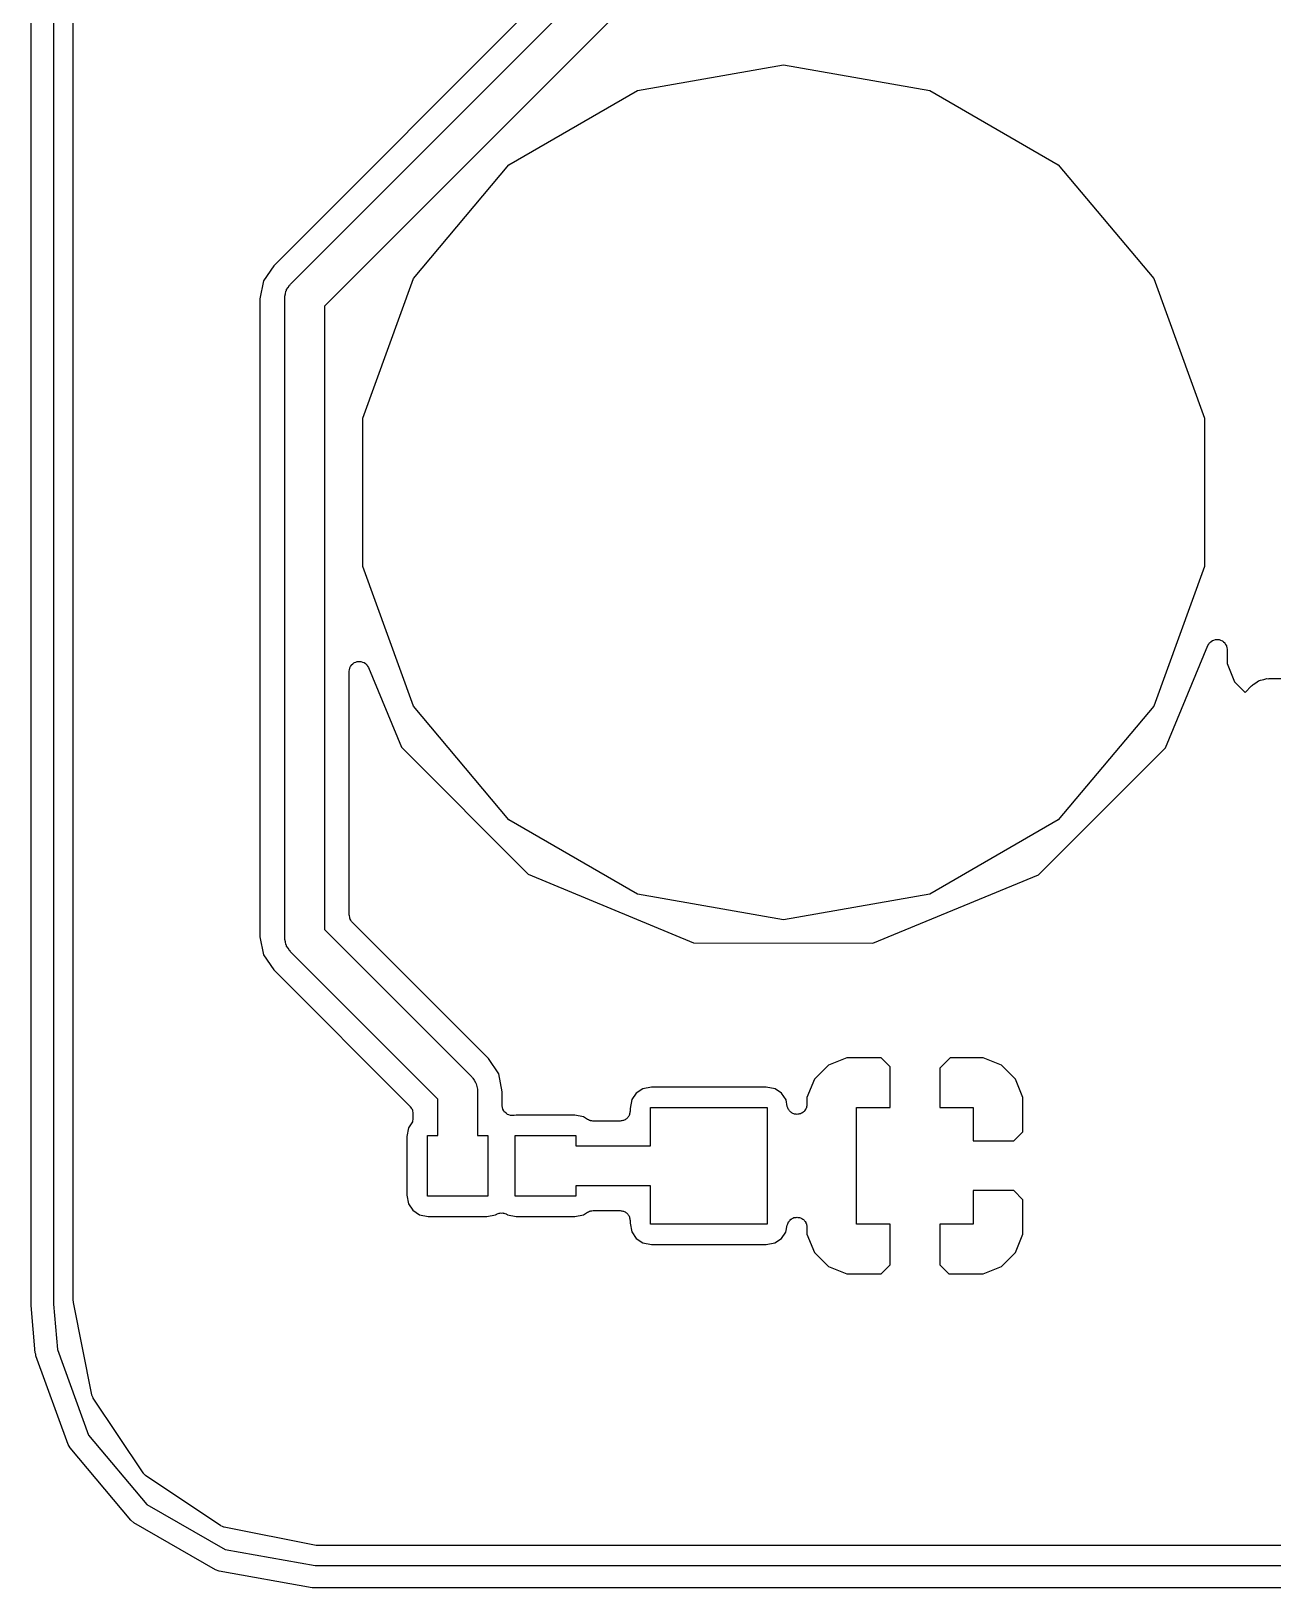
# Model space of a CAD drawing. Extents: x 51 to 137, y -158 to -25.
# Drawn here: x 50.69 to 63.39, y -122.82 to -106.9 of the extents above; entities that cross this region are included whole.
import ezdxf

# ---------------------------------------------------------------- set-up
doc = ezdxf.new("R2010")
doc.units = 0
doc.header["$MEASUREMENT"] = 0
doc.layers.add('BLACK', color=7, linetype='CONTINUOUS')

msp = doc.modelspace()

# ---------------------------------------------------------------- linework, layer by layer
at = {"layer": 'Black'}
for p, q in [((50.6857, -119.921), (50.6857, -28.1813)), ((50.9143, -28.1913), (50.9143, -119.916)), ((51.1175, -119.88), (51.1175, -98.8423)), ((53.3401, -109.483), (61.5935, -101.229)), ((62.1683, -101.229), (53.687, -109.71)), ((60.7999, -101.664), (53.1676, -109.296)), ((56.8888, -107.504), (58.3844, -107.24)), ((58.3844, -107.24), (59.88, -107.504)), ((55.5737, -108.263), (56.8888, -107.504)), ((59.88, -107.504), (61.1951, -108.263)), ((54.5975, -109.427), (55.5737, -108.263)), ((61.1951, -108.263), (62.1713, -109.427)), ((53.1676, -109.296), (53.0632, -109.452)), ((53.0632, -109.452), (53.0266, -109.636)), ((53.2996, -109.54), (53.3149, -109.519)), ((53.3149, -109.519), (53.3281, -109.496)), ((53.3281, -109.496), (53.335, -109.49)), ((53.335, -109.49), (53.3401, -109.483)), ((54.0781, -110.854), (54.5975, -109.427)), ((62.1713, -109.427), (62.6907, -110.854)), ((53.0266, -109.636), (53.0266, -116.158)), ((53.2806, -109.626), (53.2822, -109.617)), ((53.2806, -116.168), (53.2806, -109.626)), ((53.2814, -109.609), (53.2882, -109.583)), ((53.2822, -109.617), (53.2814, -109.609)), ((53.2882, -109.583), (53.2929, -109.557)), ((53.2929, -109.557), (53.2973, -109.549)), ((53.2973, -109.549), (53.2996, -109.54)), ((53.687, -109.71), (53.687, -116.084)), ((54.0781, -112.372), (54.0781, -110.854)), ((62.6907, -110.854), (62.6907, -112.372)), ((54.5975, -113.799), (54.0781, -112.372)), ((62.6907, -112.372), (62.1713, -113.799)), ((62.2904, -114.228), (62.7255, -113.18)), ((62.7255, -113.18), (62.7338, -113.167)), ((62.7338, -113.167), (62.7415, -113.154)), ((62.7415, -113.154), (62.7432, -113.152)), ((62.7432, -113.152), (62.7445, -113.15)), ((62.7445, -113.15), (62.7567, -113.141)), ((62.7567, -113.141), (62.7685, -113.131)), ((62.7685, -113.131), (62.7706, -113.13)), ((62.7706, -113.13), (62.7725, -113.129)), ((62.7725, -113.129), (62.7872, -113.124)), ((62.7872, -113.124), (62.8017, -113.119)), ((62.8017, -113.119), (62.8039, -113.119)), ((62.8039, -113.119), (62.8061, -113.118)), ((62.8061, -113.118), (62.8215, -113.119)), ((62.8215, -113.119), (62.8369, -113.119)), ((62.8369, -113.119), (62.8391, -113.12)), ((62.8391, -113.12), (62.8414, -113.12)), ((62.8414, -113.12), (62.8556, -113.126)), ((62.8556, -113.126), (62.8701, -113.131)), ((62.8701, -113.131), (62.8719, -113.132)), ((62.8719, -113.132), (62.874, -113.133)), ((62.874, -113.133), (62.8853, -113.144)), ((62.8853, -113.144), (62.8971, -113.154)), ((62.8971, -113.154), (62.8983, -113.156)), ((62.8983, -113.156), (62.9, -113.157)), ((62.9, -113.157), (62.9071, -113.171)), ((62.9071, -113.171), (62.9148, -113.184)), ((62.9148, -113.184), (62.9152, -113.186)), ((62.9152, -113.186), (62.9162, -113.188)), ((62.9162, -113.188), (62.9182, -113.204)), ((53.9918, -113.355), (54.0064, -113.35)), ((54.0064, -113.35), (54.0207, -113.344)), ((54.0207, -113.344), (54.0229, -113.344)), ((54.0229, -113.344), (54.025, -113.343)), ((54.025, -113.343), (54.0404, -113.343)), ((54.0404, -113.343), (54.0559, -113.343)), ((54.0559, -113.343), (54.058, -113.343)), ((54.058, -113.343), (54.0602, -113.343)), ((54.0602, -113.343), (54.0748, -113.349)), ((54.0748, -113.349), (54.0896, -113.353)), ((62.9182, -113.204), (62.9209, -113.219)), ((62.9209, -113.219), (62.9209, -113.365)), ((53.941, -113.443), (53.9437, -113.428)), ((53.941, -115.937), (53.941, -113.443)), ((53.9437, -113.428), (53.9457, -113.413)), ((53.9457, -113.413), (53.9467, -113.411)), ((53.9467, -113.411), (53.9471, -113.409)), ((53.9471, -113.409), (53.9549, -113.395)), ((53.9549, -113.395), (53.962, -113.381)), ((53.962, -113.381), (53.9637, -113.38)), ((53.9637, -113.38), (53.9648, -113.378)), ((53.9648, -113.378), (53.9766, -113.368)), ((53.9766, -113.368), (53.9881, -113.358)), ((53.9881, -113.358), (53.9901, -113.357)), ((53.9901, -113.357), (53.9918, -113.355)), ((54.0896, -113.353), (54.0913, -113.355)), ((54.0913, -113.355), (54.0934, -113.355)), ((54.0934, -113.355), (54.1053, -113.365)), ((54.1053, -113.365), (54.1176, -113.375)), ((54.1176, -113.375), (54.1187, -113.377)), ((54.1187, -113.377), (54.1204, -113.378)), ((54.1204, -113.378), (54.1282, -113.391)), ((54.1282, -113.391), (54.1365, -113.405)), ((54.1365, -113.405), (54.4739, -114.221)), ((62.9209, -113.365), (62.9982, -113.552)), ((62.9982, -113.552), (63.1056, -113.659)), ((63.1056, -113.659), (63.172, -113.593)), ((63.172, -113.593), (63.1811, -113.586)), ((63.1811, -113.586), (63.1883, -113.578)), ((63.1883, -113.578), (63.2171, -113.561)), ((63.2171, -113.561), (63.2443, -113.542)), ((63.2443, -113.542), (63.255, -113.539)), ((63.255, -113.539), (63.2647, -113.534)), ((63.2647, -113.534), (63.2974, -113.528)), ((63.2974, -113.528), (63.3295, -113.519)), ((63.3295, -113.519), (63.3406, -113.52)), ((63.3406, -113.52), (63.3516, -113.518)), ((63.3516, -113.518), (63.7718, -113.518)), ((55.5737, -114.963), (54.5975, -113.799)), ((62.1713, -113.799), (61.1951, -114.963)), ((54.4739, -114.221), (55.7696, -115.519)), ((60.9924, -115.524), (62.2904, -114.228)), ((56.8888, -115.722), (55.5737, -114.963)), ((61.1951, -114.963), (59.88, -115.722)), ((55.7696, -115.519), (57.4634, -116.222)), ((59.2974, -116.224), (60.9924, -115.524)), ((58.3844, -115.986), (56.8888, -115.722)), ((59.88, -115.722), (58.3844, -115.986)), ((53.9418, -115.941), (53.941, -115.937)), ((53.9414, -115.945), (53.9418, -115.941)), ((53.9448, -115.958), (53.9414, -115.945)), ((53.9471, -115.971), (53.9448, -115.958)), ((53.9494, -115.975), (53.9471, -115.971)), ((53.9505, -115.979), (53.9494, -115.975)), ((53.9581, -115.99), (53.9505, -115.979)), ((53.9648, -116.002), (53.9581, -115.99)), ((53.9682, -116.005), (53.9648, -116.002)), ((53.9708, -116.008), (53.9682, -116.005)), ((55.3656, -117.403), (53.9708, -116.008)), ((53.0266, -116.158), (53.0632, -116.342)), ((53.2822, -116.177), (53.2806, -116.168)), ((53.2814, -116.186), (53.2822, -116.177)), ((53.2882, -116.211), (53.2814, -116.186)), ((53.2929, -116.237), (53.2882, -116.211)), ((53.687, -116.084), (55.1931, -117.59)), ((53.0632, -116.342), (53.1676, -116.498)), ((53.2973, -116.245), (53.2929, -116.237)), ((53.2996, -116.254), (53.2973, -116.245)), ((53.3149, -116.276), (53.2996, -116.254)), ((53.3281, -116.299), (53.3149, -116.276)), ((53.335, -116.304), (53.3281, -116.299)), ((53.3401, -116.312), (53.335, -116.304)), ((54.8462, -117.818), (53.3401, -116.312)), ((57.4634, -116.222), (59.2974, -116.224)), ((53.1676, -116.498), (54.5624, -117.893)), ((55.47, -117.559), (55.3656, -117.403)), ((58.8434, -117.473), (58.7005, -117.616)), ((59.0302, -117.396), (58.8434, -117.473)), ((59.3812, -117.396), (59.0302, -117.396)), ((59.4741, -117.489), (59.3812, -117.396)), ((59.4741, -117.904), (59.4741, -117.489)), ((60.087, -117.396), (59.9821, -117.501)), ((60.426, -117.396), (60.087, -117.396)), ((60.6128, -117.473), (60.426, -117.396)), ((60.7557, -117.616), (60.6128, -117.473)), ((55.1931, -117.59), (55.1982, -117.597)), ((55.1982, -117.597), (55.2051, -117.603)), ((55.2051, -117.603), (55.2183, -117.626)), ((55.2183, -117.626), (55.2336, -117.648)), ((55.2336, -117.648), (55.2359, -117.656)), ((55.5066, -117.744), (55.47, -117.559)), ((58.7005, -117.616), (58.6232, -117.803)), ((59.9821, -117.501), (59.9821, -117.904)), ((60.833, -117.803), (60.7557, -117.616)), ((55.2359, -117.656), (55.2403, -117.664)), ((55.2403, -117.664), (55.245, -117.69)), ((55.245, -117.69), (55.2518, -117.716)), ((55.2518, -117.716), (55.251, -117.725)), ((55.251, -117.725), (55.2526, -117.734)), ((55.2526, -117.734), (55.2526, -118.191)), ((55.5066, -117.886), (55.5066, -117.744)), ((56.8774, -117.757), (56.8319, -117.824)), ((56.9458, -117.712), (56.8774, -117.757)), ((57.0328, -117.695), (56.9458, -117.712)), ((58.2067, -117.695), (57.0328, -117.695)), ((58.2967, -117.713), (58.2067, -117.695)), ((58.3642, -117.759), (58.2967, -117.713)), ((58.4091, -117.827), (58.3642, -117.759)), ((58.6232, -117.803), (58.6232, -117.873)), ((60.833, -118.154), (60.833, -117.803)), ((54.5624, -117.893), (54.565, -117.897)), ((54.565, -117.897), (54.5684, -117.9)), ((54.5684, -117.9), (54.5751, -117.911)), ((54.5751, -117.911), (54.5827, -117.922)), ((54.5827, -117.922), (54.5838, -117.926)), ((54.5838, -117.926), (54.5861, -117.93)), ((54.5861, -117.93), (54.5884, -117.943)), ((54.5884, -117.943), (54.5918, -117.956)), ((54.5918, -117.956), (54.5914, -117.961)), ((54.5914, -117.961), (54.5922, -117.965)), ((54.5922, -117.965), (54.5922, -118.015)), ((54.8462, -118.191), (54.8462, -117.818)), ((55.5068, -117.887), (55.5066, -117.886)), ((55.5066, -117.888), (55.5068, -117.887)), ((55.5098, -117.904), (55.5066, -117.888)), ((55.5127, -117.921), (55.5098, -117.904)), ((55.5132, -117.922), (55.5127, -117.921)), ((55.5133, -117.923), (55.5132, -117.922)), ((55.522, -117.937), (55.5133, -117.923)), ((55.5304, -117.952), (55.522, -117.937)), ((55.531, -117.952), (55.5304, -117.952)), ((55.5315, -117.953), (55.531, -117.952)), ((55.5446, -117.963), (55.5315, -117.953)), ((55.5574, -117.974), (55.5446, -117.963)), ((56.8123, -117.96), (56.8092, -117.968)), ((56.8138, -117.942), (56.8123, -117.951)), ((56.8123, -117.951), (56.8123, -117.96)), ((56.8319, -117.824), (56.8138, -117.914)), ((56.8138, -117.914), (56.8138, -117.942)), ((57.023, -118.298), (57.023, -117.904)), ((57.023, -117.904), (58.2168, -117.904)), ((58.2168, -117.904), (58.2168, -119.098)), ((58.4219, -117.893), (58.4091, -117.827)), ((58.4247, -117.9), (58.4219, -117.893)), ((58.4261, -117.908), (58.4247, -117.9)), ((58.431, -117.917), (58.4261, -117.908)), ((58.4345, -117.926), (58.431, -117.917)), ((58.4398, -117.932), (58.4345, -117.926)), ((58.4438, -117.939), (58.4398, -117.932)), ((58.4512, -117.945), (58.4438, -117.939)), ((58.4576, -117.952), (58.4512, -117.945)), ((58.4646, -117.956), (58.4576, -117.952)), ((58.4708, -117.961), (58.4646, -117.956)), ((58.48, -117.965), (58.4708, -117.961)), ((58.4885, -117.969), (58.48, -117.965)), ((58.5649, -117.964), (58.558, -117.968)), ((58.5724, -117.961), (58.5649, -117.964)), ((58.5799, -117.955), (58.5724, -117.961)), ((58.5882, -117.95), (58.5799, -117.955)), ((58.5933, -117.944), (58.5882, -117.95)), ((58.5994, -117.939), (58.5933, -117.944)), ((58.6043, -117.93), (58.5994, -117.939)), ((58.6104, -117.923), (58.6043, -117.93)), ((58.6131, -117.915), (58.6104, -117.923)), ((58.6171, -117.908), (58.6131, -117.915)), ((58.6188, -117.898), (58.6171, -117.908)), ((58.6219, -117.889), (58.6188, -117.898)), ((58.6232, -117.873), (58.6218, -117.881)), ((58.6218, -117.881), (58.6219, -117.889)), ((59.1312, -119.098), (59.1312, -117.904)), ((59.1312, -117.904), (59.4741, -117.904)), ((59.9821, -117.904), (60.325, -117.904)), ((60.325, -117.904), (60.325, -118.247)), ((54.5484, -118.111), (54.5304, -118.201)), ((54.5748, -118.072), (54.5484, -118.111)), ((54.5799, -118.061), (54.5748, -118.072)), ((54.5861, -118.05), (54.5799, -118.061)), ((54.587, -118.045), (54.5861, -118.05)), ((54.5892, -118.04), (54.587, -118.045)), ((54.59, -118.028), (54.5892, -118.04)), ((54.5922, -118.015), (54.59, -118.028)), ((55.5582, -117.975), (55.5574, -117.974)), ((55.5589, -117.975), (55.5582, -117.975)), ((55.5748, -117.981), (55.5589, -117.975)), ((55.5906, -117.986), (55.5748, -117.981)), ((55.5914, -117.986), (55.5906, -117.986)), ((55.5923, -117.987), (55.5914, -117.986)), ((55.6091, -117.986), (55.5923, -117.987)), ((55.6258, -117.986), (55.6091, -117.986)), ((55.6267, -117.986), (55.6258, -117.986)), ((55.6276, -117.986), (55.6267, -117.986)), ((55.6485, -117.982), (55.6276, -117.986)), ((56.2484, -117.982), (55.6485, -117.982)), ((56.3383, -118), (56.2484, -117.982)), ((56.3775, -118.026), (56.3383, -118)), ((56.3888, -118.031), (56.3775, -118.026)), ((56.3996, -118.038), (56.3888, -118.031)), ((56.4048, -118.039), (56.3996, -118.038)), ((56.4097, -118.041), (56.4048, -118.039)), ((56.4221, -118.042), (56.4097, -118.041)), ((56.4343, -118.044), (56.4221, -118.042)), ((56.7122, -118.044), (56.4343, -118.044)), ((56.721, -118.042), (56.7122, -118.044)), ((56.7299, -118.042), (56.721, -118.042)), ((56.7382, -118.039), (56.7299, -118.042)), ((56.747, -118.038), (56.7382, -118.039)), ((56.7547, -118.033), (56.747, -118.038)), ((56.763, -118.03), (56.7547, -118.033)), ((56.7698, -118.024), (56.763, -118.03)), ((56.7775, -118.02), (56.7698, -118.024)), ((56.7832, -118.013), (56.7775, -118.02)), ((56.7901, -118.008), (56.7832, -118.013)), ((56.7945, -118), (56.7901, -118.008)), ((56.8002, -117.993), (56.7945, -118)), ((56.8033, -117.985), (56.8002, -117.993)), ((56.8077, -117.977), (56.8033, -117.985)), ((56.8092, -117.968), (56.8077, -117.977)), ((58.4964, -117.971), (58.4885, -117.969)), ((58.504, -117.973), (58.4964, -117.971)), ((58.5137, -117.973), (58.504, -117.973)), ((58.5233, -117.975), (58.5137, -117.973)), ((58.5312, -117.973), (58.5233, -117.975)), ((58.5392, -117.973), (58.5312, -117.973)), ((58.5484, -117.97), (58.5392, -117.973)), ((58.558, -117.968), (58.5484, -117.97)), ((54.5304, -118.201), (54.5304, -118.801)), ((54.7395, -118.811), (54.7395, -118.191)), ((54.7395, -118.191), (54.8462, -118.191)), ((55.2526, -118.191), (55.3593, -118.191)), ((55.3593, -118.191), (55.3593, -118.811)), ((55.6387, -118.811), (55.6387, -118.191)), ((55.6387, -118.191), (56.2585, -118.191)), ((56.2585, -118.191), (56.2585, -118.298)), ((60.325, -118.247), (60.7401, -118.247)), ((60.7401, -118.247), (60.833, -118.154)), ((56.2585, -118.298), (57.023, -118.298)), ((57.023, -118.704), (56.2585, -118.704)), ((56.2585, -118.704), (56.2585, -118.811)), ((57.023, -119.098), (57.023, -118.704)), ((60.325, -118.755), (60.325, -119.098)), ((60.7401, -118.755), (60.325, -118.755)), ((60.833, -118.848), (60.7401, -118.755)), ((54.5304, -118.801), (54.5472, -118.888)), ((54.5472, -118.888), (54.5921, -118.956)), ((55.3593, -118.811), (54.7395, -118.811)), ((56.2585, -118.811), (55.6387, -118.811)), ((60.833, -119.199), (60.833, -118.848)), ((54.5921, -118.956), (54.6597, -119.002)), ((54.6597, -119.002), (54.7496, -119.02)), ((54.7496, -119.02), (55.3495, -119.02)), ((55.3495, -119.02), (55.4365, -119.003)), ((55.4365, -119.003), (55.4428, -118.999)), ((55.4428, -118.999), (55.4488, -118.996)), ((55.4488, -118.996), (55.4541, -118.993)), ((55.4541, -118.993), (55.4649, -118.99)), ((55.4649, -118.99), (55.4752, -118.985)), ((55.4752, -118.985), (55.4817, -118.985)), ((55.4817, -118.985), (55.488, -118.983)), ((55.488, -118.983), (55.4992, -118.984)), ((55.4992, -118.984), (55.5105, -118.983)), ((55.5105, -118.983), (55.5167, -118.985)), ((55.5167, -118.985), (55.5232, -118.985)), ((55.5232, -118.985), (55.5335, -118.99)), ((55.5335, -118.99), (55.5443, -118.993)), ((55.5443, -118.993), (55.5495, -118.997)), ((55.5495, -118.997), (55.5554, -119)), ((55.5554, -119), (55.5588, -119.002)), ((55.5588, -119.002), (55.6488, -119.02)), ((55.6488, -119.02), (56.2487, -119.02)), ((56.2487, -119.02), (56.3356, -119.003)), ((56.3356, -119.003), (56.3787, -118.975)), ((56.3787, -118.975), (56.3896, -118.97)), ((56.3896, -118.97), (56.3998, -118.964)), ((56.3998, -118.964), (56.4056, -118.963)), ((56.4056, -118.963), (56.4111, -118.961)), ((56.4111, -118.961), (56.4229, -118.96)), ((56.4229, -118.96), (56.4345, -118.958)), ((56.4345, -118.958), (56.7122, -118.958)), ((56.7122, -118.958), (56.721, -118.96)), ((56.721, -118.96), (56.7299, -118.96)), ((56.7299, -118.96), (56.7382, -118.963)), ((56.7382, -118.963), (56.747, -118.964)), ((56.747, -118.964), (56.7547, -118.969)), ((56.7547, -118.969), (56.763, -118.972)), ((56.763, -118.972), (56.7698, -118.978)), ((56.7698, -118.978), (56.7775, -118.982)), ((56.7775, -118.982), (56.7832, -118.989)), ((56.7832, -118.989), (56.7901, -118.994)), ((56.7901, -118.994), (56.7945, -119.002)), ((56.7945, -119.002), (56.8002, -119.009)), ((56.8002, -119.009), (56.8033, -119.017)), ((56.8033, -119.017), (56.8077, -119.025)), ((56.8077, -119.025), (56.8092, -119.034)), ((56.8092, -119.034), (56.8123, -119.042)), ((56.8123, -119.042), (56.8123, -119.051)), ((56.8123, -119.051), (56.8138, -119.06)), ((56.8138, -119.06), (56.8138, -119.088)), ((58.4312, -119.084), (58.4348, -119.075)), ((58.4348, -119.075), (58.4399, -119.069)), ((58.4399, -119.069), (58.4438, -119.062)), ((58.4438, -119.062), (58.4515, -119.056)), ((58.4515, -119.056), (58.4581, -119.048)), ((58.4581, -119.048), (58.4649, -119.045)), ((58.4649, -119.045), (58.4708, -119.04)), ((58.4708, -119.04), (58.4803, -119.036)), ((58.4803, -119.036), (58.4891, -119.031)), ((58.4891, -119.031), (58.4967, -119.03)), ((58.4967, -119.03), (58.504, -119.028)), ((58.504, -119.028), (58.514, -119.028)), ((58.514, -119.028), (58.524, -119.026)), ((58.524, -119.026), (58.5315, -119.028)), ((58.5315, -119.028), (58.5392, -119.028)), ((58.5392, -119.028), (58.5487, -119.031)), ((58.5487, -119.031), (58.5586, -119.033)), ((58.5586, -119.033), (58.5652, -119.037)), ((58.5652, -119.037), (58.5724, -119.04)), ((58.5724, -119.04), (58.5801, -119.046)), ((58.5801, -119.046), (58.5887, -119.051)), ((58.5887, -119.051), (58.5935, -119.057)), ((58.5935, -119.057), (58.5994, -119.062)), ((58.5994, -119.062), (58.6045, -119.071)), ((58.6045, -119.071), (58.6108, -119.079)), ((58.6108, -119.079), (58.6132, -119.086)), ((56.8138, -119.088), (56.8307, -119.175)), ((56.8307, -119.175), (56.8756, -119.243)), ((58.2168, -119.098), (57.023, -119.098)), ((58.3624, -119.245), (58.4079, -119.178)), ((58.4079, -119.178), (58.422, -119.108)), ((58.422, -119.108), (58.4248, -119.101)), ((58.4248, -119.101), (58.4261, -119.093)), ((58.4261, -119.093), (58.4312, -119.084)), ((58.6132, -119.086), (58.6171, -119.093)), ((58.6171, -119.093), (58.6188, -119.103)), ((58.6188, -119.103), (58.622, -119.112)), ((58.622, -119.112), (58.6219, -119.12)), ((58.6219, -119.12), (58.6232, -119.128)), ((58.6232, -119.128), (58.6232, -119.199)), ((58.6232, -119.199), (58.7005, -119.386)), ((59.4741, -119.098), (59.1312, -119.098)), ((59.4741, -119.513), (59.4741, -119.098)), ((60.325, -119.098), (59.9821, -119.098)), ((59.9821, -119.098), (59.9821, -119.513)), ((60.7557, -119.386), (60.833, -119.199)), ((56.8756, -119.243), (56.9431, -119.289)), ((56.9431, -119.289), (57.0331, -119.307)), ((57.0331, -119.307), (58.207, -119.307)), ((58.207, -119.307), (58.294, -119.29)), ((58.294, -119.29), (58.3624, -119.245)), ((58.7005, -119.386), (58.8434, -119.529)), ((60.6128, -119.529), (60.7557, -119.386)), ((58.8434, -119.529), (59.0302, -119.606)), ((59.3812, -119.606), (59.4741, -119.513)), ((59.9821, -119.513), (60.075, -119.606)), ((60.426, -119.606), (60.6128, -119.529)), ((59.0302, -119.606), (59.3812, -119.606)), ((60.075, -119.606), (60.426, -119.606)), ((50.6866, -119.926), (50.6857, -119.921)), ((50.6861, -119.931), (50.6866, -119.926)), ((50.7284, -120.414), (50.6861, -119.931)), ((50.9143, -119.916), (50.9548, -120.379)), ((51.1192, -119.89), (51.1175, -119.88)), ((51.1195, -119.9), (51.1192, -119.89)), ((51.3068, -120.842), (51.1195, -119.9)), ((50.7323, -120.428), (50.7284, -120.414)), ((50.7348, -120.443), (50.7323, -120.428)), ((51.0652, -121.351), (50.7348, -120.443)), ((50.9548, -120.379), (51.2731, -121.254)), ((51.3077, -120.844), (51.3068, -120.842)), ((51.3078, -120.846), (51.3077, -120.844)), ((51.314, -120.86), (51.3078, -120.846)), ((51.3196, -120.875), (51.314, -120.86)), ((51.3211, -120.876), (51.3196, -120.875)), ((51.322, -120.878), (51.3211, -120.876)), ((51.8323, -121.642), (51.322, -120.878)), ((51.2731, -121.254), (51.8681, -121.963)), ((51.0851, -121.385), (51.0652, -121.351)), ((51.706, -122.125), (51.0851, -121.385)), ((51.8338, -121.644), (51.8323, -121.642)), ((51.8348, -121.646), (51.8338, -121.644)), ((51.846, -121.656), (51.8348, -121.646)), ((51.8567, -121.667), (51.846, -121.656)), ((51.8587, -121.668), (51.8567, -121.667)), ((51.8603, -121.67), (51.8587, -121.668)), ((52.624, -122.18), (51.8603, -121.67)), ((51.8681, -121.963), (52.6697, -122.426)), ((51.7364, -122.151), (51.706, -122.125)), ((52.5729, -122.634), (51.7364, -122.151)), ((52.6261, -122.181), (52.624, -122.18)), ((52.6278, -122.183), (52.6261, -122.181)), ((52.6422, -122.188), (52.6278, -122.183)), ((52.6563, -122.195), (52.6422, -122.188)), ((52.6586, -122.195), (52.6563, -122.195)), ((52.6606, -122.195), (52.6586, -122.195)), ((53.6028, -122.383), (52.6606, -122.195)), ((53.6127, -122.383), (53.6028, -122.383)), ((53.6226, -122.385), (53.6127, -122.383)), ((85.1257, -122.385), (53.6226, -122.385)), ((52.6697, -122.426), (53.5913, -122.588)), ((52.6102, -122.647), (52.5729, -122.634)), ((53.5615, -122.815), (52.6102, -122.647)), ((53.5913, -122.588), (85.1357, -122.588)), ((53.5715, -122.815), (53.5615, -122.815)), ((53.5813, -122.817), (53.5715, -122.815)), ((85.1257, -122.817), (53.5813, -122.817))]:
    msp.add_line(p, q, dxfattribs=at)

doc.saveas('drawing.dxf')
